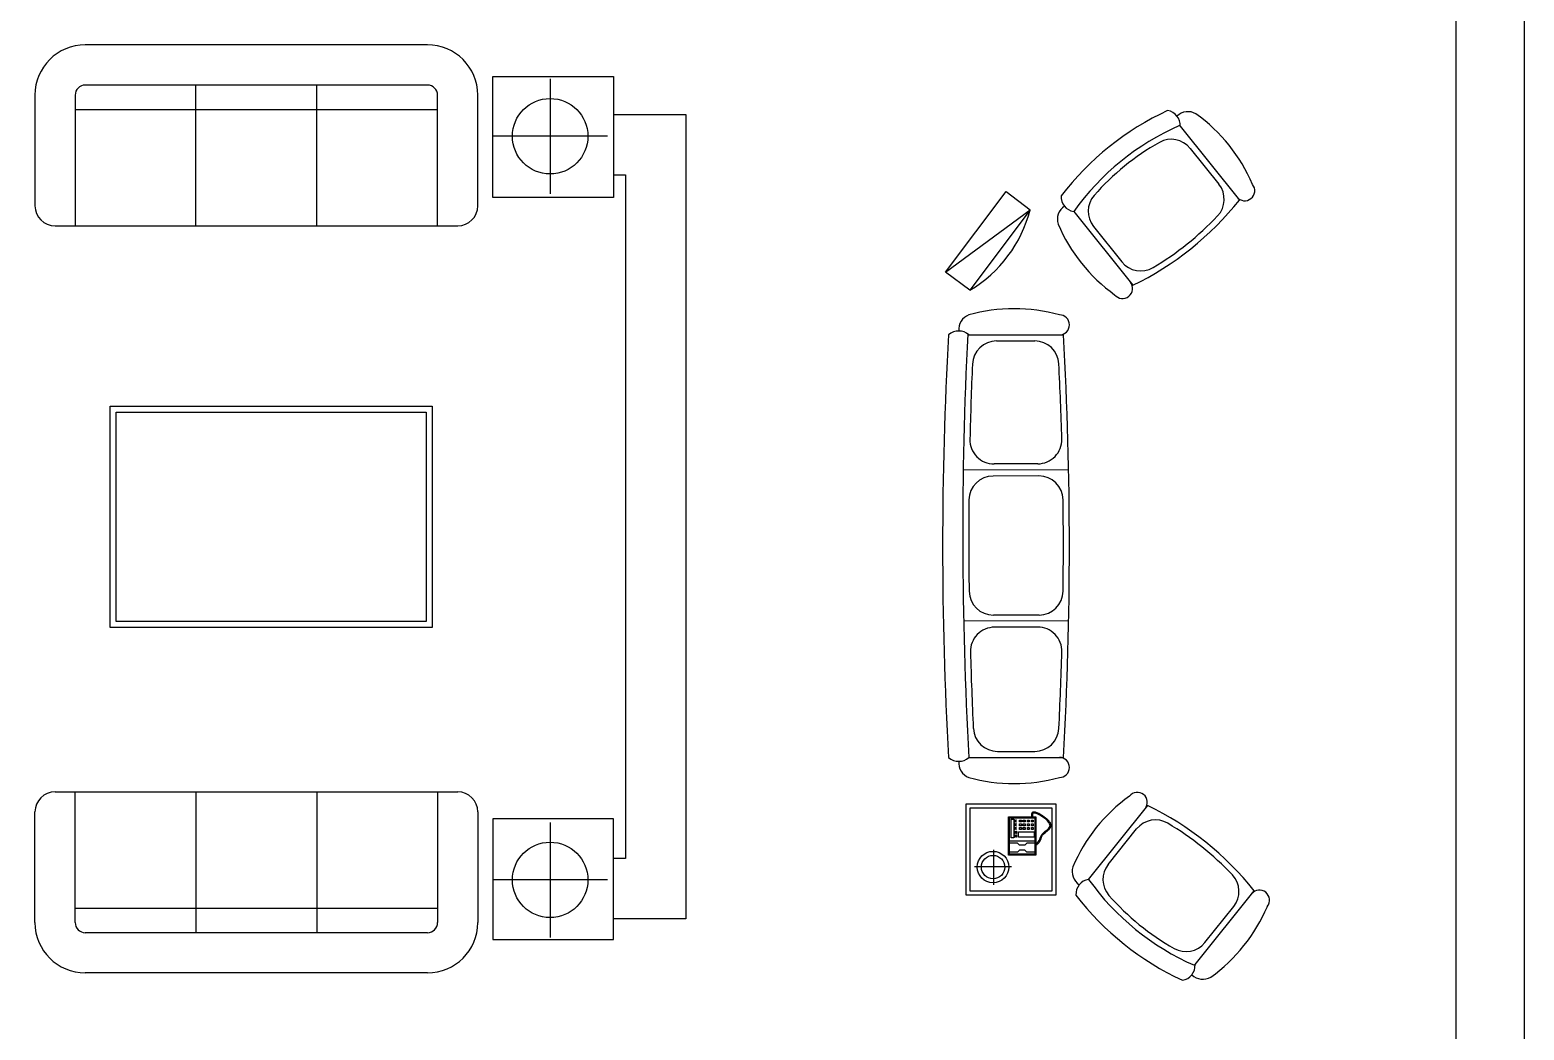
# Model space of a CAD drawing. Header units: inches. Extents: x 8.3 to 50.8, y 10.9 to 35.7.
# Drawn here: x 43.35 to 50.77, y 23.16 to 28.13 of the extents above; entities that cross this region are included whole.
import ezdxf

# ---------------------------------------------------------------- set-up
doc = ezdxf.new("R2010")
doc.units = ezdxf.units.IN
doc.header["$MEASUREMENT"] = 0
for name, color, linetype in [('02', 2, 'Continuous'), ('1', 1, 'Continuous'), ('4', 4, 'Continuous'), ('kadrbm', 4, 'Continuous')]:
    doc.layers.add(name, color=color, linetype=linetype)

# ---------------------------------------------------------------- blocks, each defined once
blk = doc.blocks.new('kadrbm')
at = {"layer": 'kadrbm', "color": 4}
blk.add_lwpolyline([(0, 0), (0, 24.7972), (21, 24.7972), (21, 0), (0, 0)], close=True, dxfattribs=at)
blk.add_lwpolyline([(20.6631, 0.3257), (20.6631, 24.4603), (0.3369, 24.4603), (0.3369, 0.3257), (20.6631, 0.3257)], dxfattribs=at)

msp = doc.modelspace()

# ---------------------------------------------------------------- linework, layer by layer
at = {"layer": '02'}
for p, q in [((45.3268, 28.0579), (43.6268, 28.0579)), ((45.3268, 27.8579), (43.6268, 27.8579)), ((44.1768, 27.1579), (44.1768, 27.8579)), ((44.7768, 27.1579), (44.7768, 27.8579)), ((45.6513, 27.2998), (45.6513, 27.8998)), ((45.6513, 27.8998), (46.2513, 27.8998)), ((45.9361, 27.8891), (45.9361, 27.3177)), ((46.2513, 27.8998), (46.2513, 27.2998)), ((43.3768, 27.8079), (43.3768, 27.2579)), ((43.5768, 27.8079), (43.5768, 27.1579)), ((45.3768, 27.1579), (45.3768, 27.8079)), ((45.5768, 27.2579), (45.5768, 27.8079)), ((43.5768, 27.7359), (45.3768, 27.7359)), ((46.2513, 27.7118), (46.6104, 27.7118)), ((46.6104, 27.7118), (46.6104, 23.7136)), ((46.2218, 27.6034), (45.6504, 27.6034)), ((49.1152, 27.5434), (49.2583, 27.3647)), ((46.2513, 27.4118), (46.3104, 27.4118)), ((46.3104, 27.4118), (46.3104, 24.0136)), ((46.2513, 27.2998), (45.6513, 27.2998)), ((43.4768, 27.1579), (45.4768, 27.1579)), ((48.6351, 27.1551), (48.7762, 26.9788)), ((48.1537, 26.5857), (48.3435, 26.5857)), ((48.364, 25.9151), (48.1362, 25.9145)), ((48.3583, 25.9751), (48.1417, 25.9745)), ((48.3647, 25.2235), (48.1378, 25.2229)), ((48.3579, 25.1635), (48.1436, 25.1629)), ((48.1583, 24.5457), (48.3435, 24.5457)), ((43.4768, 24.3443), (45.4768, 24.3443)), ((43.5768, 23.6943), (43.5768, 24.3443)), ((44.1768, 24.3443), (44.1768, 23.6443)), ((44.7768, 24.3443), (44.7768, 23.6443)), ((45.3768, 24.3443), (45.3768, 23.6943)), ((43.3768, 23.6943), (43.3768, 24.2443)), ((45.5768, 24.2443), (45.5768, 23.6943)), ((46.2513, 24.2102), (45.6513, 24.2102)), ((45.6513, 24.2102), (45.6513, 23.6102)), ((46.2513, 23.6102), (46.2513, 24.2102)), ((48.4305, 24.2626), (48.0205, 24.2626)), ((48.0205, 24.2626), (48.0205, 23.8526)), ((48.4305, 23.8526), (48.4305, 24.2626)), ((45.9361, 24.1923), (45.9361, 23.6209)), ((48.7086, 23.9836), (48.8497, 24.1599)), ((46.3104, 24.0136), (46.2513, 24.0136)), ((46.2218, 23.9066), (45.6504, 23.9066)), ((48.0205, 23.8526), (48.4305, 23.8526)), ((43.5768, 23.7663), (45.3768, 23.7663)), ((49.1887, 23.5952), (49.3318, 23.7739)), ((46.6104, 23.7136), (46.2513, 23.7136)), ((45.3268, 23.6443), (43.6268, 23.6443)), ((45.6513, 23.6102), (46.2513, 23.6102)), ((45.3268, 23.4443), (43.6268, 23.4443))]:
    msp.add_line(p, q, dxfattribs=at)
for centre, radius in [((45.9361, 27.6034), 0.1875), ((45.9361, 23.9066), 0.1875), ((48.1365, 23.9703), 0.0583)]:
    msp.add_circle(centre, radius, dxfattribs=at)
for centre, radius, start, end in [((43.6268, 27.8079), 0.25, 90, 180), ((45.3268, 27.8079), 0.25, 0, 90), ((43.6268, 27.8079), 0.05, 90, 180), ((45.3268, 27.8079), 0.05, 0, 90), ((49.5773, 26.4868), 1.248, 119.51677, 138.7826), ((49.0216, 27.4684), 0.12, 38.6802, 119.51677), ((49.1646, 27.2897), 0.12, 316.56003, 38.6802), ((43.4768, 27.2579), 0.1, 180, 270), ((45.4768, 27.2579), 0.1, 270, 0), ((48.7288, 27.2301), 0.12, 138.7826, 218.6802), ((48.1649, 28.2364), 1.4968, 300.80038, 316.56003), ((48.8699, 27.0538), 0.12, 218.6802, 300.80038), ((48.1537, 26.4657), 0.12, 90, 177.56298), ((48.3435, 26.4657), 0.12, 2.82824, 90), ((68.1257, 25.6157), 20.1101, 177.56298, 178.62736), ((30.1257, 25.5657), 18.36, 1.66322, 2.82824), ((48.1414, 26.0945), 0.12, 178.62736, 270.14609), ((48.358, 26.0951), 0.12, 270.14609, 1.66322), ((48.1365, 25.7945), 0.12, 90.14609, 179.48739), ((48.3643, 25.7951), 0.12, 0.72069, 90.14609), ((68.1257, 25.6157), 20.1101, 179.48739, 180.78187), ((30.1257, 25.5657), 18.36, 359.302, 0.72069), ((48.1375, 25.3429), 0.12, 180.78187, 270.14609), ((48.3644, 25.3435), 0.12, 270.14609, 359.302), ((48.3583, 25.0435), 0.12, 358.35938, 90.14609), ((48.1439, 25.0429), 0.12, 90.14609, 181.64189), ((68.1257, 25.6157), 20.1101, 181.64189, 182.72393), ((30.1257, 25.5657), 18.36, 357.17176, 358.35938), ((48.1583, 24.6657), 0.12, 182.72393, 270), ((48.3435, 24.6657), 0.12, 270, 357.17176), ((43.4768, 24.2443), 0.1, 90, 180), ((45.4768, 24.2443), 0.1, 0, 90), ((48.9434, 24.0849), 0.12, 59.19962, 141.3198), ((48.2384, 22.9022), 1.4968, 43.43997, 59.19962), ((48.8023, 23.9086), 0.12, 141.3198, 221.2174), ((49.2381, 23.8489), 0.12, 321.3198, 43.43997), ((49.6508, 24.6519), 1.248, 221.2174, 240.48323), ((43.6268, 23.6943), 0.25, 180, 270), ((43.6268, 23.6943), 0.05, 180, 270), ((45.3268, 23.6943), 0.05, 270, 0), ((45.3268, 23.6943), 0.25, 270, 0), ((49.0951, 23.6702), 0.12, 240.48323, 321.3198)]:
    msp.add_arc(centre, radius, start, end, dxfattribs=at)
at = {"layer": '1'}
for p, q in [((49.0661, 27.6528), (49.3598, 27.2859)), ((47.9008, 26.9281), (48.2007, 27.3282)), ((48.2007, 27.3282), (48.3207, 27.2383)), ((47.9008, 26.9281), (48.3207, 27.2383)), ((48.3207, 27.2383), (48.0209, 26.8382)), ((48.5372, 27.2294), (48.8309, 26.8625)), ((48.0209, 26.8382), (47.9008, 26.9281)), ((48.0157, 26.6157), (48.4857, 26.6157)), ((48.5118, 25.9455), (47.9883, 25.9441)), ((48.512, 25.1939), (47.9901, 25.1925)), ((48.0157, 24.5157), (48.4857, 24.5157)), ((48.4505, 24.2826), (48.0005, 24.2826)), ((48.0005, 24.2826), (48.0005, 23.8326)), ((48.4505, 23.8326), (48.4505, 24.2826)), ((48.6107, 23.9092), (48.9044, 24.2761)), ((48.2126, 24.2203), (48.3496, 24.2203)), ((48.2126, 24.0299), (48.2126, 24.2203)), ((48.2176, 24.2153), (48.3446, 24.2153)), ((48.2176, 24.0349), (48.2176, 24.2153)), ((48.2262, 24.1156), (48.2262, 24.2078)), ((48.2262, 24.2078), (48.2389, 24.2078)), ((48.2389, 24.2078), (48.2389, 24.1156)), ((48.2438, 24.1938), (48.2438, 24.2049)), ((48.2438, 24.2049), (48.2457, 24.2049)), ((48.2457, 24.2049), (48.2457, 24.1938)), ((48.2515, 24.1938), (48.2515, 24.2049)), ((48.2515, 24.2049), (48.2534, 24.2049)), ((48.2679, 24.1945), (48.2679, 24.2044)), ((48.2679, 24.2044), (48.2771, 24.2044)), ((48.2771, 24.2044), (48.2771, 24.1945)), ((48.2867, 24.1945), (48.2867, 24.2044)), ((48.2867, 24.2044), (48.2959, 24.2044)), ((48.2959, 24.2044), (48.2959, 24.1945)), ((48.3069, 24.1945), (48.3069, 24.2044)), ((48.3069, 24.2044), (48.3161, 24.2044)), ((48.3161, 24.2044), (48.3161, 24.1945)), ((48.327, 24.1945), (48.327, 24.2044)), ((48.327, 24.2044), (48.3362, 24.2044)), ((48.3362, 24.2044), (48.3362, 24.1945)), ((48.3446, 24.2153), (48.3446, 24.0349)), ((48.3496, 24.2203), (48.3496, 24.0299)), ((48.2457, 24.1938), (48.2438, 24.1938)), ((48.2438, 24.1754), (48.2438, 24.1864)), ((48.2438, 24.1864), (48.2457, 24.1864)), ((48.2457, 24.1754), (48.2438, 24.1754)), ((48.2438, 24.1573), (48.2438, 24.1684)), ((48.2438, 24.1684), (48.2457, 24.1684)), ((48.2457, 24.1573), (48.2438, 24.1573)), ((48.2438, 24.1378), (48.2438, 24.1489)), ((48.2438, 24.1489), (48.2457, 24.1489)), ((48.2457, 24.1378), (48.2438, 24.1378)), ((48.2438, 24.1198), (48.2438, 24.1308)), ((48.2438, 24.1308), (48.2457, 24.1308)), ((48.2457, 24.1864), (48.2457, 24.1754)), ((48.2457, 24.1684), (48.2457, 24.1573)), ((48.2457, 24.1489), (48.2457, 24.1378)), ((48.2457, 24.1308), (48.2457, 24.1198)), ((48.2534, 24.1938), (48.2515, 24.1938)), ((48.2515, 24.1754), (48.2515, 24.1864)), ((48.2515, 24.1864), (48.2534, 24.1864)), ((48.2534, 24.1754), (48.2515, 24.1754)), ((48.2515, 24.1573), (48.2515, 24.1684)), ((48.2515, 24.1684), (48.2534, 24.1684)), ((48.2534, 24.1573), (48.2515, 24.1573)), ((48.2515, 24.1489), (48.2534, 24.1489)), ((48.2534, 24.1378), (48.2515, 24.1378)), ((48.2515, 24.1308), (48.2534, 24.1308)), ((48.2534, 24.1489), (48.2534, 24.1378)), ((48.2534, 24.1308), (48.2534, 24.1198)), ((48.2627, 24.1195), (48.2627, 24.1463)), ((48.2627, 24.1463), (48.3401, 24.1463)), ((48.2771, 24.1945), (48.2679, 24.1945)), ((48.2679, 24.1753), (48.2679, 24.1853)), ((48.2679, 24.1853), (48.2771, 24.1853)), ((48.2771, 24.1753), (48.2679, 24.1753)), ((48.2679, 24.1573), (48.2679, 24.1672)), ((48.2679, 24.1672), (48.2771, 24.1672)), ((48.2771, 24.1573), (48.2679, 24.1573)), ((48.2771, 24.1853), (48.2771, 24.1753)), ((48.2771, 24.1672), (48.2771, 24.1573)), ((48.2959, 24.1945), (48.2867, 24.1945)), ((48.2867, 24.1753), (48.2867, 24.1853)), ((48.2867, 24.1853), (48.2959, 24.1853)), ((48.2959, 24.1753), (48.2867, 24.1753)), ((48.2867, 24.1573), (48.2867, 24.1672)), ((48.2867, 24.1672), (48.2959, 24.1672)), ((48.2959, 24.1573), (48.2867, 24.1573)), ((48.2959, 24.1853), (48.2959, 24.1753)), ((48.2959, 24.1672), (48.2959, 24.1573)), ((48.3161, 24.1945), (48.3069, 24.1945)), ((48.3069, 24.1753), (48.3069, 24.1853)), ((48.3069, 24.1853), (48.3161, 24.1853)), ((48.3161, 24.1753), (48.3069, 24.1753)), ((48.3069, 24.1573), (48.3069, 24.1672)), ((48.3069, 24.1672), (48.3161, 24.1672)), ((48.3161, 24.1573), (48.3069, 24.1573)), ((48.3161, 24.1853), (48.3161, 24.1753)), ((48.3161, 24.1672), (48.3161, 24.1573)), ((48.3362, 24.1945), (48.327, 24.1945)), ((48.327, 24.1753), (48.327, 24.1853)), ((48.327, 24.1853), (48.3362, 24.1853)), ((48.3362, 24.1753), (48.327, 24.1753)), ((48.327, 24.1573), (48.327, 24.1672)), ((48.327, 24.1672), (48.3362, 24.1672)), ((48.3362, 24.1573), (48.327, 24.1573)), ((48.3362, 24.1853), (48.3362, 24.1753)), ((48.3362, 24.1672), (48.3362, 24.1573)), ((48.3401, 24.1463), (48.3401, 24.1195)), ((48.1398, 23.8828), (48.1398, 24.0563)), ((48.3446, 24.0999), (48.2176, 24.0999)), ((48.2576, 24.0899), (48.2176, 24.0899)), ((48.2389, 24.1156), (48.2262, 24.1156)), ((48.2457, 24.1198), (48.2438, 24.1198)), ((48.2534, 24.1198), (48.2515, 24.1198)), ((48.2576, 24.0899), (48.2676, 24.0799)), ((48.2576, 24.0449), (48.2676, 24.0549)), ((48.3401, 24.1195), (48.2627, 24.1195)), ((48.2946, 24.0799), (48.2676, 24.0799)), ((48.2946, 24.0549), (48.2676, 24.0549)), ((48.2946, 24.0799), (48.3046, 24.0899)), ((48.2946, 24.0549), (48.3046, 24.0449)), ((48.3446, 24.0899), (48.3046, 24.0899)), ((48.3496, 24.0299), (48.2126, 24.0299)), ((48.2576, 24.0449), (48.2176, 24.0449)), ((48.3446, 24.0349), (48.2176, 24.0349)), ((48.3446, 24.0449), (48.3046, 24.0449)), ((48.0436, 23.9728), (48.2276, 23.9728)), ((48.0005, 23.8326), (48.4505, 23.8326)), ((49.1396, 23.4858), (49.4333, 23.8527))]:
    msp.add_line(p, q, dxfattribs=at)
msp.add_circle((48.1365, 23.9703), 0.0783, dxfattribs=at)
for centre, radius, start, end in [((49.5993, 26.4448), 1.4174, 114.85244, 142.50797), ((48.9925, 27.658), 0.0738, 355.99756, 81.36285), ((49.1048, 27.6449), 0.0806, 60.83115, 132.81612), ((48.6512, 27.0325), 0.8422, 23.18485, 54.17555), ((49.5773, 26.4868), 1.278, 113.73311, 144.47468), ((49.3863, 27.3328), 0.05, 218.6802, 38.6802), ((48.5364, 27.1898), 0.0806, 124.54428, 196.52925), ((48.5482, 27.3023), 0.0738, 175.99756, 261.36285), ((48.1649, 28.2364), 1.5268, 295.86126, 321.49915), ((47.6862, 27.4014), 0.6552, 300.71795, 345.58242), ((49.2333, 27.4985), 0.8422, 203.18485, 234.17555), ((48.7794, 26.8468), 0.05, 218.6802, 38.6802), ((48.2407, 25.9041), 0.8422, 74.50465, 105.49535), ((48.0461, 26.641), 0.0806, 112.15095, 184.13592), ((48.4657, 26.6657), 0.05, 270, 90), ((66.2788, 25.5657), 18.3931, 176.7274, 183.2726), ((47.9657, 26.5615), 0.0738, 47.31736, 132.68264), ((68.1257, 25.6157), 20.1401, 177.14193, 183.13091), ((30.1257, 25.5657), 18.39, 356.72685, 3.27315), ((47.9657, 24.5699), 0.0738, 227.31736, 312.68264), ((48.0461, 24.4903), 0.0806, 175.86408, 247.84905), ((48.4657, 24.4657), 0.05, 270, 90), ((48.2407, 25.2273), 0.8422, 254.50465, 285.49535), ((49.3068, 23.6402), 0.8422, 125.82445, 156.81515), ((48.8529, 24.2918), 0.05, 321.3198, 141.3198), ((48.2384, 22.9022), 1.5268, 38.50085, 64.13874), ((48.6099, 23.9488), 0.0806, 163.47075, 235.45572), ((48.6218, 23.8363), 0.0738, 98.63715, 184.00244), ((49.6508, 24.6519), 1.278, 215.52532, 246.26689), ((49.6728, 24.6939), 1.4174, 217.49203, 245.14756), ((49.4598, 23.8059), 0.05, 321.3198, 141.3198), ((48.7247, 24.1062), 0.8422, 305.82445, 336.81515), ((49.066, 23.4807), 0.0738, 278.63715, 4.00244), ((49.1784, 23.4937), 0.0806, 227.18388, 299.16885)]:
    msp.add_arc(centre, radius, start, end, dxfattribs=at)
for points, knots in [([(48.3472, 24.077), (48.3474, 24.0771), (48.3476, 24.0773), (48.3481, 24.0776), (48.3484, 24.0777), (48.3492, 24.0783), (48.3498, 24.0787), (48.351, 24.0797), (48.3517, 24.0803), (48.3541, 24.0821), (48.3558, 24.0836), (48.3594, 24.0869), (48.3612, 24.0886), (48.3637, 24.0913), (48.3644, 24.0921), (48.3659, 24.0939), (48.3665, 24.0947), (48.3684, 24.0973), (48.3694, 24.0989), (48.3718, 24.1032), (48.3728, 24.1057), (48.3744, 24.1104), (48.375, 24.1126), (48.376, 24.1161), (48.3764, 24.1175), (48.3771, 24.1193), (48.3772, 24.1198), (48.3776, 24.1206), (48.3777, 24.121), (48.378, 24.1217), (48.3782, 24.122), (48.3787, 24.123), (48.379, 24.1237), (48.3802, 24.1258), (48.3812, 24.1271), (48.3844, 24.1313), (48.3871, 24.1341), (48.393, 24.1397), (48.3963, 24.1424), (48.4014, 24.1466), (48.4031, 24.148), (48.406, 24.1504), (48.4072, 24.1513), (48.4094, 24.1532), (48.4105, 24.1541), (48.4134, 24.1568), (48.4152, 24.1584), (48.4184, 24.162), (48.4199, 24.164), (48.422, 24.1675), (48.4227, 24.169), (48.4238, 24.1723), (48.4242, 24.174), (48.4245, 24.1775), (48.4244, 24.1794), (48.4238, 24.1831), (48.4232, 24.185), (48.4216, 24.1888), (48.4206, 24.1907), (48.4181, 24.1947), (48.4166, 24.1966), (48.4135, 24.2002), (48.412, 24.2018), (48.4073, 24.2064), (48.4038, 24.2095), (48.396, 24.2158), (48.3917, 24.219), (48.3829, 24.2251), (48.3783, 24.228), (48.3703, 24.2327), (48.3668, 24.2347), (48.3605, 24.2378), (48.3578, 24.2391), (48.3524, 24.2412), (48.3499, 24.2421), (48.3458, 24.2432), (48.3442, 24.2435), (48.3412, 24.2439), (48.3397, 24.244), (48.3373, 24.2438), (48.3363, 24.2437), (48.3345, 24.2432), (48.3336, 24.2428), (48.3321, 24.2419), (48.3315, 24.2415), (48.3305, 24.2406), (48.3302, 24.2403), (48.3295, 24.2395), (48.3293, 24.239), (48.3286, 24.2379), (48.3283, 24.2371), (48.3278, 24.2355), (48.3276, 24.2348), (48.3274, 24.2332), (48.3273, 24.2325), (48.3272, 24.2302), (48.3273, 24.2287), (48.3275, 24.2256), (48.3277, 24.2241), (48.3281, 24.2216), (48.3282, 24.2206), (48.3284, 24.2196)], [4.39513, 4.39513, 4.39513, 4.39513, 5.546664, 5.546664, 6.698197, 6.698197, 9.119517, 9.119517, 11.540836, 11.540836, 16.780881, 16.780881, 22.020925, 22.020925, 24.529927, 24.529927, 27.038929, 27.038929, 32.056933, 32.056933, 40.089929, 40.089929, 48.122925, 48.122925, 54.259968, 54.259968, 56.677651, 56.677651, 58.447439, 58.447439, 60.217227, 60.217227, 63.756803, 63.756803, 70.835955, 70.835955, 85.981359, 85.981359, 101.126764, 101.126764, 109.069186, 109.069186, 114.19128, 114.19128, 119.313374, 119.313374, 127.928493, 127.928493, 136.543611, 136.543611, 142.437748, 142.437748, 148.331885, 148.331885, 154.226023, 154.226023, 160.12016, 160.12016, 166.014297, 166.014297, 171.908435, 171.908435, 176.368561, 176.368561, 184.55887, 184.55887, 192.74918, 192.74918, 200.93949, 200.93949, 207.26738, 207.26738, 212.567555, 212.567555, 217.867729, 217.867729, 221.382997, 221.382997, 224.898264, 224.898264, 227.11995, 227.11995, 229.341635, 229.341635, 230.938757, 230.938757, 232.017085, 232.017085, 233.095413, 233.095413, 235.048983, 235.048983, 237.002553, 237.002553, 238.956122, 238.956122, 242.824678, 242.824678, 246.693234, 246.693234, 249.258152, 249.258152, 249.258152, 249.258152]), ([(48.3446, 24.0813), (48.3471, 24.0827), (48.3697, 24.1008), (48.3697, 24.1296), (48.4088, 24.157), (48.438, 24.1883), (48.3281, 24.2551), (48.3323, 24.2272), (48.3333, 24.2203)], [4.39513, 4.39513, 4.39513, 4.39513, 23.638628, 57.189461, 113.789067, 176.817868, 231.520044, 249.258152, 249.258152, 249.258152, 249.258152])]:
    msp.add_open_spline(points, degree=3, knots=knots, dxfattribs=at)
at = {"layer": '4'}
for p, q in [((43.75, 25.1617), (43.75, 26.2617)), ((43.75, 26.2617), (45.35, 26.2617)), ((43.78, 25.1917), (43.78, 26.2317)), ((43.78, 26.2317), (45.32, 26.2317)), ((45.32, 26.2317), (45.32, 25.1917)), ((45.35, 26.2617), (45.35, 25.1617)), ((45.32, 25.1917), (43.78, 25.1917)), ((45.35, 25.1617), (43.75, 25.1617))]:
    msp.add_line(p, q, dxfattribs=at)

# ---------------------------------------------------------------- block references
at = {"layer": 'kadrbm'}
msp.add_blockref('kadrbm', (29.7744, 10.862), dxfattribs=at)

doc.saveas('drawing.dxf')
